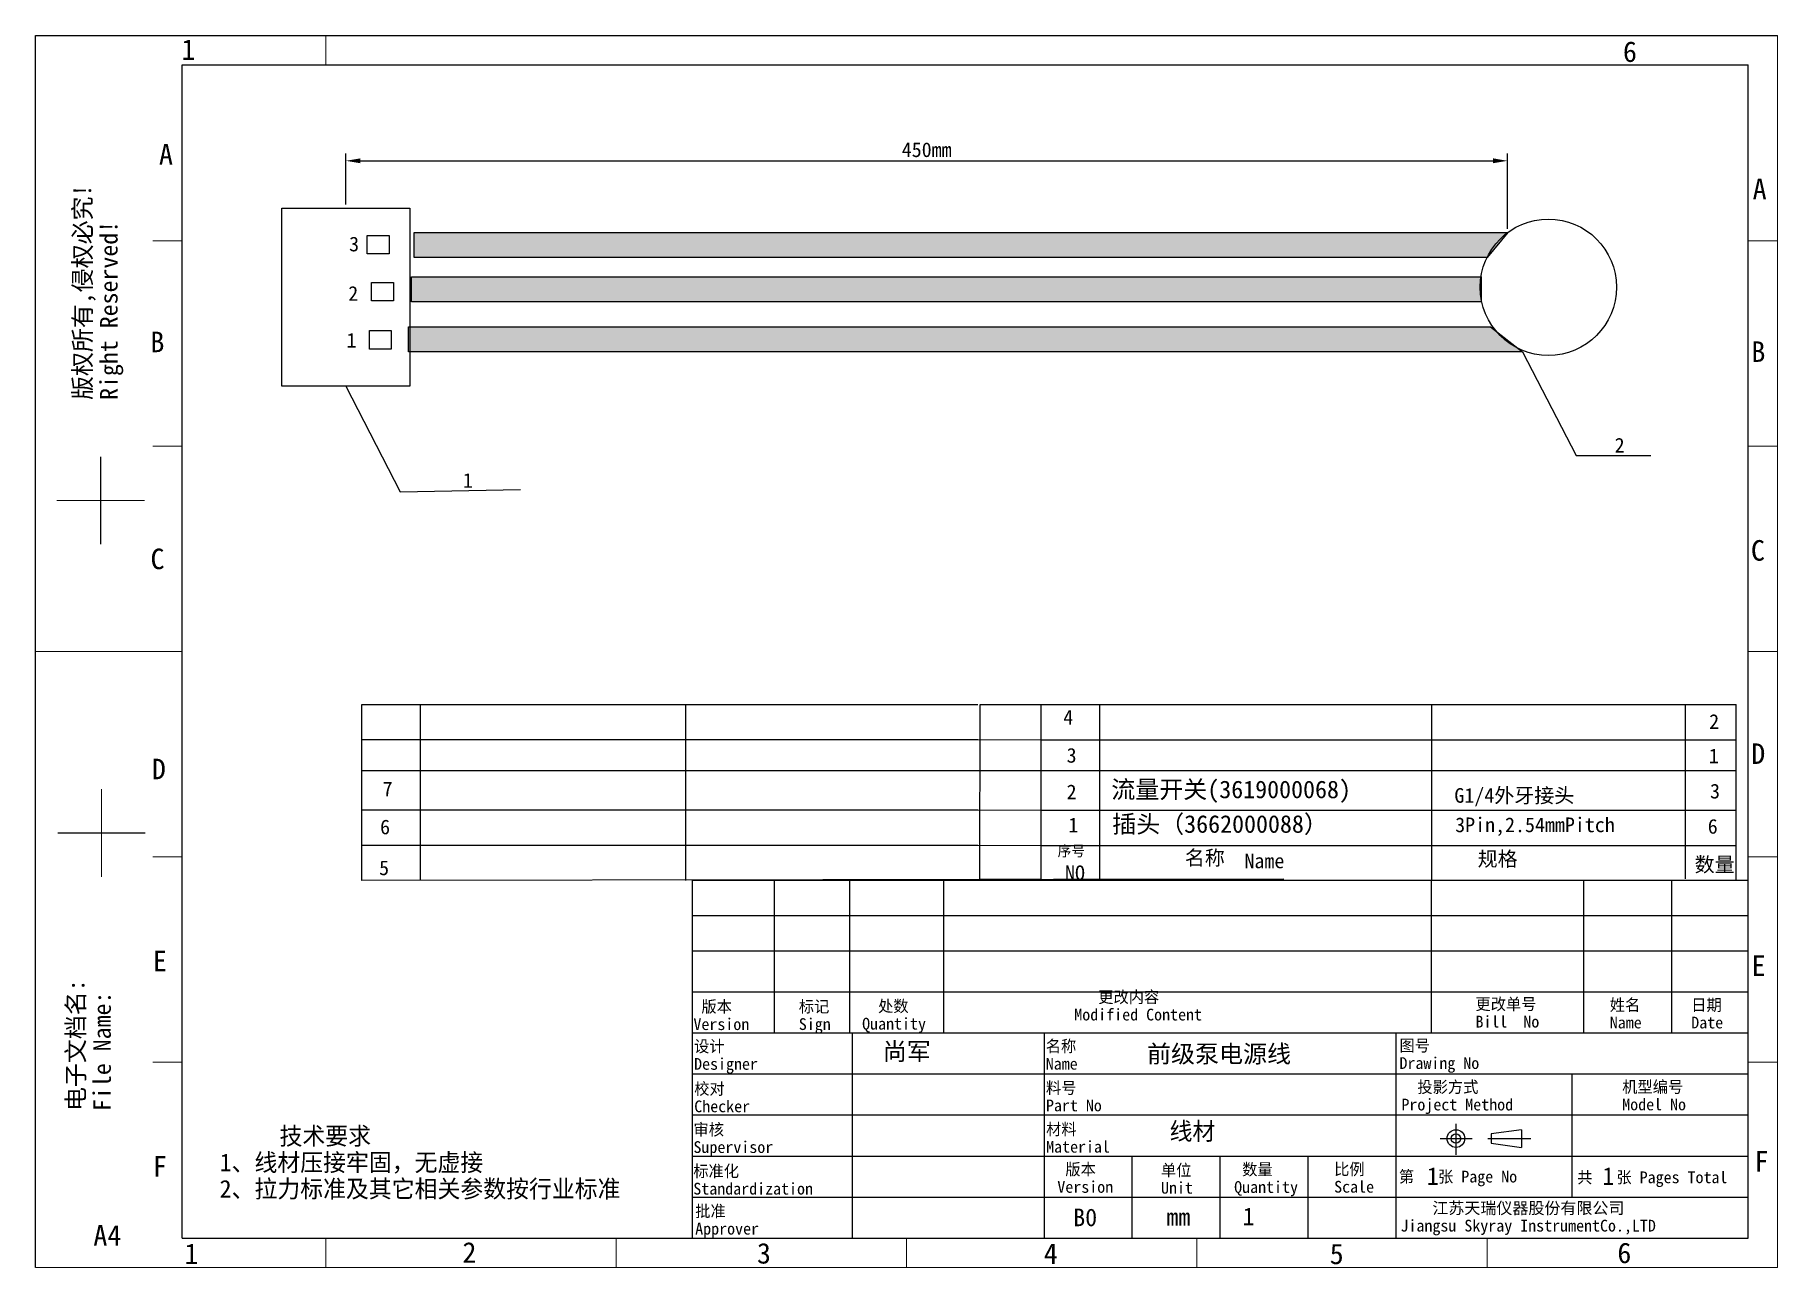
# Model space of a CAD drawing. Header units: millimetres. Extents: x 143 to 440, y 45 to 256.
import ezdxf

# ---------------------------------------------------------------- set-up
doc = ezdxf.new("R2010")
doc.units = ezdxf.units.MM
doc.styles.add('TEXTSTYLE_2', font='simfang_0.ttf')
doc.dimstyles.new('ISO-25', dxfattribs={"dimtxt": 2.5, "dimasz": 2.5, "dimexe": 1.25, "dimexo": 0.625, "dimtad": 1, "dimdsep": 46, "dimtxsty": 'Standard', "dimcen": 2.5, "dimadec": 0, "dimazin": 0, "dimtfac": 1, "dimtmove": 0, "dimatfit": 3, "dimfxl": 1, "dimarcsym": 0})

# ---------------------------------------------------------------- blocks, each defined once
blk = doc.blocks.new('*D23')
at = {"color": 0, "lineweight": -2}
for p, q in [((195.61, 226.63), (195.61, 235.3)), ((393.67, 222.43), (393.67, 235.3)), ((198.11, 234.05), (391.17, 234.05))]:
    blk.add_line(p, q, dxfattribs=at)
at = {"color": 0}
for points in [[(198.11, 234.47), (198.11, 233.63), (195.61, 234.05)], [(391.17, 234.47), (391.17, 233.63), (393.67, 234.05)]]:
    blk.add_solid(points, dxfattribs=at)
at = {"layer": 'Defpoints', "color": 0}
for p in [(393.67, 234.05), (195.61, 226), (393.67, 221.81)]:
    blk.add_point(p, dxfattribs=at)
at = {"color": 0, "insert": (294.64, 235.92), "char_height": 2.5, "attachment_point": 5}
blk.add_mtext('450mm', dxfattribs=at)

msp = doc.modelspace()

# ---------------------------------------------------------------- hatches: boundary and pattern name
h = msp.add_hatch(color=256)
h.set_gradient(color1=(255, 0, 0), one_color=1, tint=1)
h.paths.add_polyline_path([(207.264, 221.807), (393.717, 221.807), (390.196, 217.555), (207.264, 217.555)])
h = msp.add_hatch(color=256)
h.set_gradient(color1=(51, 51, 51), one_color=1, tint=1)
h.paths.add_polyline_path([(206.791, 214.248), (389.183, 214.248), (389.183, 209.996), (206.791, 209.996)])
h = msp.add_hatch(color=256)
h.set_gradient(color1=(255, 255, 0), one_color=1, tint=1)
h.paths.add_polyline_path([(206.318, 205.745), (390.783, 205.745), (396.229, 201.493), (206.318, 201.493)])

# ---------------------------------------------------------------- linework, layer by layer
at = {"linetype": 'Continuous'}
for p, q in [((142.7, 45.414), (142.7, 255.414)), ((142.7, 255.414), (439.7, 255.414)), ((167.7, 50.414), (167.7, 250.414)), ((167.7, 250.414), (434.7, 250.414)), ((434.7, 50.414), (434.7, 250.414)), ((254.7, 50.414), (254.7, 111.414)), ((254.7, 111.414), (434.7, 111.414)), ((268.71, 85.414), (268.71, 111.414)), ((281.547, 85.414), (281.547, 111.414)), ((297.565, 85.414), (297.565, 111.414)), ((380.7, 85.414), (380.7, 111.414)), ((406.7, 85.414), (406.7, 111.414)), ((421.7, 85.414), (421.7, 111.414)), ((254.7, 105.414), (434.7, 105.414)), ((254.7, 99.414), (434.7, 99.414)), ((254.7, 92.414), (434.7, 92.414)), ((254.7, 85.414), (434.7, 85.414)), ((281.969, 50.414), (281.969, 85.414)), ((314.7, 50.414), (314.7, 85.414)), ((374.7, 50.414), (374.7, 85.414)), ((254.7, 78.414), (434.7, 78.414)), ((404.7, 57.414), (404.7, 78.414)), ((254.7, 71.414), (434.7, 71.414)), ((384.874, 69.904), (384.874, 64.624)), ((396.036, 68.912), (390.861, 68.207)), ((396.036, 68.912), (396.036, 65.89)), ((382.191, 67.401), (387.651, 67.401)), ((390.292, 67.401), (397.646, 67.401)), ((390.861, 68.207), (390.861, 66.594)), ((390.861, 66.594), (396.036, 65.89)), ((254.7, 64.414), (434.7, 64.414)), ((329.7, 50.414), (329.7, 64.414)), ((344.7, 50.414), (344.7, 64.414)), ((359.7, 50.414), (359.7, 64.414)), ((254.7, 57.414), (434.7, 57.414)), ((167.7, 50.414), (434.7, 50.414))]:
    msp.add_line(p, q, dxfattribs=at)
for p, q in [((396.229, 201.493), (405.34, 183.814)), ((195.61, 195.623), (204.888, 177.62)), ((405.34, 183.814), (418.081, 183.814)), ((204.888, 177.62), (225.383, 177.999)), ((303.786, 141.405), (314.14, 141.363)), ((303.361, 135.405), (314.14, 135.363)), ((198.355, 130.159), (303.363, 130.159)), ((303.363, 130.159), (314.14, 130.117)), ((314.134, 130.117), (432.63, 130.117)), ((303.361, 123.405), (314.14, 123.363)), ((303.361, 117.405), (314.14, 117.363)), ((355.554, 111.614), (198.361, 111.405)), ((303.675, 111.614), (314.14, 111.614))]:
    msp.add_line(p, q)
at = {"linetype": 'Continuous', "lineweight": -3}
for p, q in [((198.361, 141.405), (303.361, 141.405)), ((198.361, 111.405), (198.361, 141.405)), ((208.361, 111.405), (208.361, 141.405)), ((253.558, 111.405), (253.558, 141.405)), ((303.675, 111.614), (303.786, 141.405)), ((314.14, 141.363), (432.63, 141.363)), ((314.14, 111.363), (314.14, 141.363)), ((324.14, 111.363), (324.14, 141.363)), ((380.742, 111.363), (380.742, 141.363)), ((424.016, 111.683), (424.016, 141.363)), ((432.63, 111.363), (432.63, 141.363)), ((434.7, 111.414), (434.7, 141.414)), ((198.361, 135.405), (303.361, 135.405)), ((314.14, 135.363), (432.63, 135.363)), ((198.361, 123.405), (303.361, 123.405)), ((314.14, 123.363), (432.63, 123.363)), ((198.361, 117.405), (303.361, 117.405)), ((314.14, 117.363), (432.63, 117.363))]:
    msp.add_line(p, q, dxfattribs=at)
at = {"linetype": 'Continuous', "lineweight": 0}
msp.add_line((281.25, 111.614), (281.25, 111.614), dxfattribs=at)
at = {"linetype": 'Continuous', "const_width": 0.2}
for points in [[(192.2, 250.414), (192.2, 255.414)], [(439.7, 45.414), (439.7, 255.414)], [(167.7, 220.414), (162.7, 220.414)], [(434.7, 220.414), (439.7, 220.414)], [(167.7, 185.414), (162.7, 185.414)], [(434.7, 185.414), (439.7, 185.414)], [(153.816, 183.638), (153.816, 168.682)], [(146.338, 176.16), (161.294, 176.16)], [(167.7, 150.414), (142.7, 150.414)], [(434.7, 150.414), (439.7, 150.414)], [(153.963, 126.95), (153.963, 111.994)], [(146.485, 119.472), (161.441, 119.472)], [(167.7, 115.414), (162.7, 115.414)], [(434.7, 115.414), (439.7, 115.414)], [(167.7, 80.414), (162.7, 80.414)], [(434.7, 80.414), (439.7, 80.414)], [(192.2, 50.414), (192.2, 45.414)], [(241.7, 50.414), (241.7, 45.414)], [(291.2, 50.414), (291.2, 45.414)], [(340.7, 50.414), (340.7, 45.414)], [(390.2, 50.414), (390.2, 45.414)], [(142.7, 45.414), (439.7, 45.414)]]:
    msp.add_lwpolyline(points, dxfattribs=at)
for points in [[(184.694, 226.001), (206.526, 226.001), (206.526, 195.623), (184.694, 195.623)], [(199.248, 221.342), (202.98, 221.342), (202.98, 218.173), (199.248, 218.173)], [(207.264, 221.807), (393.717, 221.807), (390.196, 217.555), (207.264, 217.555)], [(206.791, 214.248), (389.183, 214.248), (389.183, 209.996), (206.791, 209.996)], [(199.995, 213.328), (203.727, 213.328), (203.727, 210.16), (199.995, 210.16)], [(199.622, 205.128), (203.354, 205.128), (203.354, 201.96), (199.622, 201.96)], [(206.318, 205.745), (390.783, 205.745), (396.229, 201.493), (206.318, 201.493)]]:
    msp.add_lwpolyline(points, close=True)
msp.add_circle((400.622, 212.497), 11.622)
at = {"linetype": 'Continuous'}
for radius in [1.511, 0.807]:
    msp.add_circle((384.874, 67.401), radius, dxfattribs=at)

# ---------------------------------------------------------------- texts
at = {"linetype": 'Continuous', "char_height": 3.5, "line_spacing_factor": 0.9, "style": 'TEXTSTYLE_2'}
for s, insert, width, attachment_point in [('1', (167.577, 254.759), 2.42804, 1), ('6', (413.342, 254.404), 2.42804, 1), ('A', (166.139, 236.915), 2.42804, 3), ('A', (435.454, 231.002), 2.42804, 1), ('B', (162.304, 204.925), 2.42804, 1), ('B', (435.243, 203.27), 2.42804, 1), ('C', (435.163, 169.397), 2.42804, 1), ('C', (162.316, 167.947), 2.42804, 1), ('D\\P ', (435.222, 134.751), 2.42804, 1), ('D', (162.547, 132.136), 2.42804, 1), ('E', (162.72, 99.415), 2.42804, 1), ('E', (435.292, 98.606), 2.42804, 1), ('F', (162.702, 64.428), 2.42804, 1), ('F', (435.766, 65.275), 2.42804, 1), ('A4', (152.574, 52.643), 4.85609, 1), ('1', (168.092, 49.517), 2.42804, 1), ('2', (215.495, 49.742), 2.42804, 1), ('3', (265.702, 49.592), 2.42804, 1), ('4', (314.603, 49.545), 2.42804, 1), ('5', (363.349, 49.497), 2.42804, 1), ('6', (412.393, 49.663), 2.42804, 1)]:
    msp.add_mtext(s, dxfattribs=dict(at, insert=insert, width=width, attachment_point=attachment_point))
at = {"linetype": 'Continuous', "attachment_point": 1, "rotation": 90, "line_spacing_factor": 0.9, "style": 'TEXTSTYLE_2'}
for s, insert, char_height, width in [('版权所有,侵权必究!\\PRight Reserved!', (149.217, 193.288), 2.99125, 37.26366), ('电子文档名:\\PFile Name:', (148.07, 72.096), 2.9912, 22.77101)]:
    msp.add_mtext(s, dxfattribs=dict(at, insert=insert, char_height=char_height, width=width))
at = {"char_height": 2.5, "attachment_point": 1}
for s, insert, width in [('{\\fSimSun|b0|i0|c134|p2;3}', (196.174, 221.116), 4.48889), ('{\\fSimSun|b0|i0|c134|p2;2}', (196.026, 212.689), 4.48889), ('{\\fSimSun|b0|i0|c134|p2;1}', (195.729, 204.706), 4.48889), ('{\\fSimSun|b0|i0|c0|p2;2}', (411.927, 186.827), 4.48889), ('{\\fSimSun|b0|i0|c0|p2;1}', (215.574, 180.823), 4.48889), ('{\\fSimSun|b0|i0|c0|p2;4}', (317.924, 140.444), 5.40375), ('{\\fSimSun|b0|i0|c0|p2;3}', (318.495, 133.964), 4.48889), ('7', (201.896, 128.244), 7.83548), ('{\\fSimSun|b0|i0|c0|p2;2}', (318.495, 127.734), 4.48889), ('{\\fSimSun|b0|i0|c134|p2;G1/4外牙接头}', (384.603, 127.135), 24.62788), ('{\\fSimSun|b0|i0|c0|p2;1}', (318.785, 122.081), 4.48889), ('{\\fSimSun|b0|i0|c134|p2;3Pin,2.54mmPitch}', (384.737, 122.121), 24.62788), ('6', (201.456, 121.761), 7.83548), ('5', (201.287, 114.791), 10)]:
    msp.add_mtext(s, dxfattribs=dict(at, insert=insert, width=width))
at = {"linetype": 'Continuous', "lineweight": -3, "char_height": 2.5, "attachment_point": 1}
for s, insert, width in [('{\\fSimSun|b0|i0|c134|p2;2}', (428.047, 139.729), 3.82703), ('{\\fSimSun|b0|i0|c0|p2;1}', (427.983, 133.863), 3.82703), ('{\\fSimSun|b0|i0|c134|p2;3}', (428.188, 127.863), 3.72973), ('{\\fSimSun|b0|i0|c134|p2;6}', (427.803, 121.863), 3.72973), ('{\\fSimSun|b0|i0|c0|p2;Name}', (348.813, 115.972), 6.81081), ('{\\fSimSun|b0|i0|c0|p2;NO}', (318.227, 113.948), 4.04324)]:
    msp.add_mtext(s, dxfattribs=dict(at, insert=insert, width=width))
at = {"linetype": 'Continuous', "attachment_point": 1, "line_spacing_factor": 0.9}
for s, insert, char_height, width in [('{\\fSimSun|b0|i0|c134|p2;流量开关(3619000068)}', (326.11, 128.41), 3, 44.47994), ('{\\fSimSun|b0|i0|c134|p2;插头（\\fSimSun|b0|i0|c0|p2;36620000\\fSimSun|b0|i0|c134|p2;88）}', (326.265, 122.515), 3, 51.36719), ('   更改内容\\PModified Content', (319.806, 92.527), 2, 45.80974), (' 版本\\PVersion', (254.875, 90.894), 2, 9.71218), ('标记\\PSign', (272.841, 90.905), 2, 10.61752), ('  处数\\PQuantity', (283.636, 90.975), 2, 14.09474), ('更改单号\\PBill  No', (388.204, 91.326), 2, 18.15195), ('姓名\\PName', (411.099, 91.174), 2, 5.54982), ('日期\\PDate', (424.986, 91.173), 2, 5.54982), ('设计\\PDesigner', (254.985, 84.121), 2, 11.09963), ('{\\fSimSun|b0|i0|c134|p2;尚军}', (287.151, 83.762), 3, 22.85978), ('名称\\PName', (314.941, 84.151), 2, 5.54982), ('{\\fSimSun|b0|i0|c134|p2;前级泵电源线}', (332.205, 83.336), 3, 42.22314), ('图号\\PDrawing No', (375.244, 84.267), 2, 23.83262), ('料号\\PPart No', (314.975, 77.043), 2, 9.71218), ('  投影方式\\PProject Method', (375.576, 77.191), 2, 29.17821), ('机型编号\\PModel No', (413.215, 77.215), 2, 11.09963), ('校对\\PChecker', (255.014, 76.888), 2, 9.71218), ('     技术要求\\P1、线材压接牢固，无虚接\\P2、拉力标准及其它相关参数按行业标准\\P ', (174.098, 69.337), 3, 72.65314), ('审核\\PSupervisor', (254.881, 69.945), 2, 13.87454), ('材料\\PMaterial', (315.002, 70.003), 2, 11.09963), ('线材', (336.048, 70.155), 3, 8.30258), ('标准化\\PStandardization', (254.85, 62.855), 2, 20.81181), (' 版本\\PVersion', (316.913, 63.155), 2, 9.71218), ('单位\\PUnit', (334.587, 63.011), 2, 5.54982), (' 数量\\PQuantity', (347.062, 63.141), 2, 11.09963), ('比例\\PScale', (364.108, 63.182), 2, 6.93727), ('1', (379.913, 62.498), 3, 2.08118), ('1', (409.825, 62.498), 3, 2.08118), ('第   张 Page No', (375.143, 61.911), 2, 28.79031), ('共   张 Pages Total', (405.55, 61.794), 2, 26.34686), ('    {\\fFangSong_GB2312|b0|i0|c134|p49;江苏天瑞仪器股份有限公司}\\PJiangsu Skyray InstrumentCo.,LTD', (375.417, 56.554), 2, 61.46143), ('批准\\PApprover', (255.174, 56.037), 2, 11.09963), ('B0', (319.621, 55.457), 3, 4.16236), ('mm', (335.506, 55.529), 3, 4.16236), ('1', (348.498, 55.63), 3, 2.08118)]:
    msp.add_mtext(s, dxfattribs=dict(at, insert=insert, char_height=char_height, width=width))
at = {"color": 7, "linetype": 'Continuous', "lineweight": -3, "attachment_point": 1}
for s, insert, char_height, width in [('序号', (316.965, 117.312), 1.8, 9.69265), ('{\\fSimSun|b0|i0|c134|p2;名称}', (338.648, 116.496), 2.5, 11.06526), ('{\\fSimSun|b0|i0|c134|p2;规格}', (388.572, 116.316), 2.5, 12.06), ('{\\fSimSun|b0|i0|c134|p2;数量}', (425.571, 115.359), 2.5, 9.42222)]:
    msp.add_mtext(s, dxfattribs=dict(at, insert=insert, char_height=char_height, width=width))

# ---------------------------------------------------------------- dimensions: what is measured, and where the dimension line sits
dim = msp.add_linear_dim(base=(393.665, 234.048), p1=(195.61, 226.001), p2=(393.665, 221.807), text='450mm', dimstyle='ISO-25')
dim.commit()
dim.dimension.update_dxf_attribs({"geometry": '*D23', "text_midpoint": (294.638, 235.923)})

doc.saveas('drawing.dxf')
